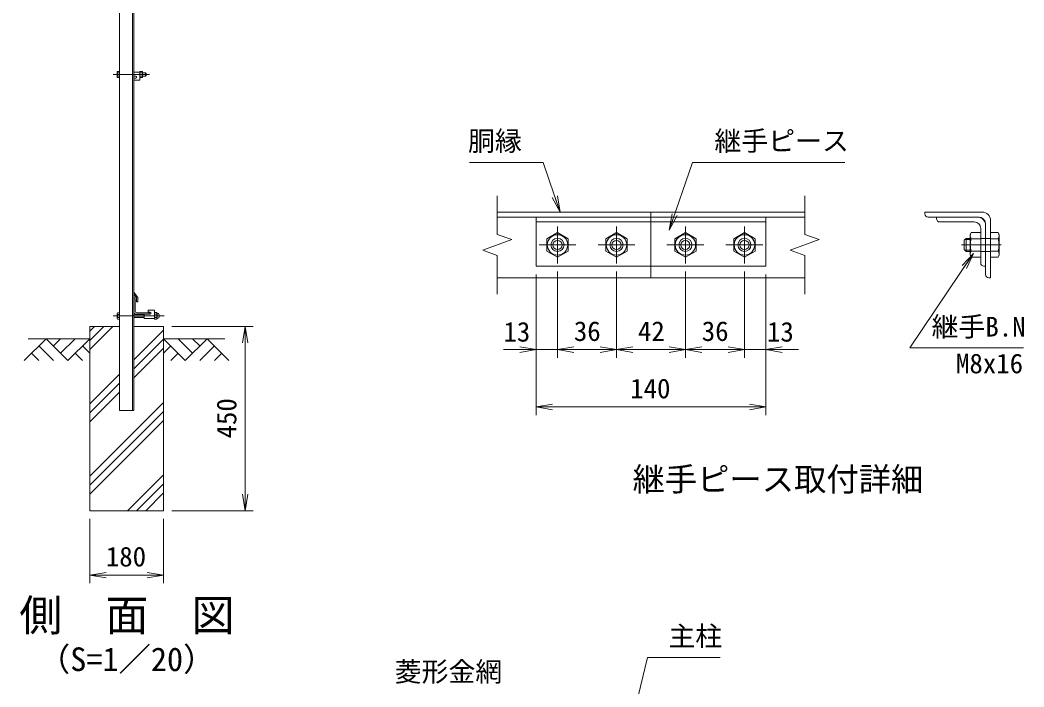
# Model space of a CAD drawing. Units: millimetres, scale not verified, with parts at other scales. Extents: x -4200 to 4200, y -2970 to 2970.
# Drawn here: x -178 to 2270, y -286 to 1342 of the extents above; entities that cross this region are included whole.
import ezdxf
from ezdxf.enums import TextEntityAlignment as Align

# ---------------------------------------------------------------- set-up
doc = ezdxf.new("R2010")
doc.units = ezdxf.units.MM
doc.header["$LTSCALE"] = 20
doc.linetypes.add('DASHED', pattern=[7.5, 6, -1.5])
doc.linetypes.add('USER1', pattern=[50.8, 31.75, -6.35, 6.35, -6.35])
for name, color, linetype, lineweight in [('0-0_D-STR1', 1, 'Continuous', 18), ('0-1_D-BMK', 2, 'USER1', 13), ('0-2_D-STR-DIM', 7, 'Continuous', 9), ('0-3_D-STR3', 3, 'Continuous', 13), ('0-4_D-BGD', 7, 'Continuous', 9), ('0-5_D-STR4', 7, 'Continuous', 9), ('0-6_D-DCR-HCH', 7, 'Continuous', 9), ('0-7_0', 7, 'Continuous', 9), ('0-A_D-STR-TXT', 7, 'Continuous', 9)]:
    doc.layers.add(name, color=color, linetype=linetype, lineweight=lineweight)
doc.layers.add('0-8_D-TTL-TXT', color=7, linetype='Continuous')
doc.styles.add('ＭＳ ゴシック', font='')
doc.styles.get('ＭＳ ゴシック').set_extended_font_data('MS Gothic')

# ---------------------------------------------------------------- blocks, each defined once
blk = doc.blocks.new('_Open')
at = {"layer": '0-7_0'}
blk.add_line((-20, 3.33), (0, 0), dxfattribs=at)
blk.add_lwpolyline([(-20, -3.33), (0, 0), (-20, 0)], dxfattribs=at)

msp = doc.modelspace()

# ---------------------------------------------------------------- linework, layer by layer
at = {"layer": '0-0_D-STR1'}
for p, q in [((64.03, 388.92), (64.03, 1808.92)), ((96.03, 388.92), (96.03, 1808.92)), ((99.03, 388.92), (99.03, 1808.92)), ((985.69, 872.81), (1735.69, 872.81)), ((985.69, 860.81), (1735.69, 860.81)), ((1360.69, 872.81), (1360.69, 860.81)), ((2169.05, 872.81), (2029.05, 872.81)), ((2029.05, 868.81), (2029.05, 872.81)), ((2159.05, 860.81), (2037.05, 860.81)), ((2177.05, 720.81), (2177.05, 842.81)), ((2189.05, 712.81), (2189.05, 852.81)), ((1360.69, 740.81), (1360.69, 712.81)), ((985.69, 712.81), (1735.69, 712.81)), ((2185.05, 712.81), (2189.05, 712.81)), ((109.03, 664.65), (99.03, 677.15)), ((99.03, 672.58), (99.03, 677.15)), ((106.03, 663.53), (99.03, 672.58)), ((100.03, 663.92), (99.03, 663.92)), ((99.03, 628.92), (99.03, 663.92)), ((102.03, 631.42), (102.03, 661.92)), ((106.03, 653.65), (106.03, 663.53)), ((109.03, 653.65), (109.03, 664.65)), ((106.03, 653.65), (109.03, 653.65)), ((139.03, 623.92), (104.03, 623.92)), ((137.03, 626.92), (106.53, 626.92)), ((139.03, 624.92), (139.03, 623.92)), ((99.03, 388.92), (64.03, 388.92))]:
    msp.add_line(p, q, dxfattribs=at)
at = {"layer": '0-0_D-STR1', "color": 4, "linetype": 'DASHED', "lineweight": 13}
msp.add_line((1360.69, 860.81), (1360.69, 740.81), dxfattribs=at)
at = {"layer": '0-0_D-STR1'}
for centre, radius, start, end in [((2037.05, 868.81), 8, 180, 270), ((2159.05, 842.81), 18, 0, 90), ((2169.05, 852.81), 20, 0, 90), ((2185.05, 720.81), 8, 180, 270), ((100.03, 661.92), 2, 0, 90), ((104.03, 628.92), 5, 180, 270), ((106.53, 631.42), 4.5, 180, 270), ((137.03, 624.92), 2, 0, 90)]:
    msp.add_arc(centre, radius, start, end, dxfattribs=at)
at = {"layer": '0-1_D-BMK'}
for p, q in [((137.03, 1208.92), (49.03, 1208.92)), ((1132.69, 837.81), (1132.69, 747.81)), ((1276.69, 837.81), (1276.69, 747.81)), ((1444.69, 837.81), (1444.69, 747.81)), ((1588.69, 837.81), (1588.69, 747.81)), ((1087.69, 792.81), (1177.69, 792.81)), ((1231.69, 792.81), (1321.69, 792.81)), ((1399.69, 792.81), (1489.69, 792.81)), ((1543.69, 792.81), (1633.69, 792.81)), ((2118.25, 792.81), (2215.05, 792.81)), ((173.26, 619.42), (49.03, 619.42))]:
    msp.add_line(p, q, dxfattribs=at)
at = {"layer": '0-2_D-STR-DIM'}
for p, q in [((985.69, 912.81), (985.69, 818.46)), ((1735.69, 912.81), (1735.69, 818.46)), ((1770.93, 805.64), (1735.69, 818.46)), ((1700.45, 779.99), (1770.93, 805.64)), ((985.69, 767.16), (985.69, 672.81)), ((1735.69, 767.16), (1700.45, 779.99)), ((1735.69, 767.16), (1735.69, 672.81)), ((1080.69, 720.81), (1080.69, 377.1)), ((1080.69, 720.81), (1080.69, 517.1)), ((1132.69, 727.81), (1132.69, 517.1)), ((1132.69, 727.81), (1132.69, 517.1)), ((1276.69, 727.81), (1276.69, 517.1)), ((1276.69, 727.81), (1276.69, 517.1)), ((1444.69, 727.81), (1444.69, 517.1)), ((1444.69, 727.81), (1444.69, 517.1)), ((1588.69, 727.81), (1588.69, 517.1)), ((1588.69, 727.81), (1588.69, 517.1)), ((1640.69, 720.81), (1640.69, 377.1)), ((1640.69, 720.81), (1640.69, 517.1)), ((191.53, 593.92), (390.54, 593.92)), ((370.54, 183.92), (370.54, 553.92)), ((1040.69, 537.1), (1000.69, 537.1)), ((1080.69, 537.1), (1132.69, 537.1)), ((1172.69, 537.1), (1236.69, 537.1)), ((1172.69, 537.1), (1212.69, 537.1)), ((1316.69, 537.1), (1404.69, 537.1)), ((1484.69, 537.1), (1548.69, 537.1)), ((1548.69, 537.1), (1508.69, 537.1)), ((1588.69, 537.1), (1640.69, 537.1)), ((1680.69, 537.1), (1720.69, 537.1)), ((1120.69, 397.1), (1600.69, 397.1)), ((-8.47, 123.92), (-8.47, -33.4)), ((171.53, 123.92), (171.53, -33.4)), ((191.53, 143.92), (390.54, 143.92)), ((31.53, -13.4), (131.53, -13.4))]:
    msp.add_line(p, q, dxfattribs=at)
msp.add_lwpolyline([(985.69, 767.16), (950.45, 779.99), (1020.93, 805.64), (985.69, 818.46)], dxfattribs=at)
at = {"layer": '0-3_D-STR3'}
for p, q in [((58.73, 1215.22), (59.42, 1216.42)), ((58.73, 1215.22), (58.73, 1202.62)), ((58.73, 1202.62), (59.42, 1201.41)), ((64.03, 1216.42), (59.42, 1216.42)), ((64.03, 1212.67), (59.42, 1212.67)), ((64.03, 1205.16), (59.42, 1205.16)), ((64.03, 1201.41), (59.42, 1201.41)), ((64.03, 1216.42), (64.03, 1201.41)), ((114.03, 1214.92), (99.03, 1214.92)), ((103.78, 1204.42), (99.03, 1204.42)), ((103.78, 1199.92), (99.03, 1199.92)), ((99.03, 1199.92), (99.03, 1194.92)), ((114.03, 1201.41), (114.03, 1216.42)), ((114.03, 1214.92), (114.03, 1194.92)), ((114.03, 1212.67), (119.8, 1212.67)), ((114.03, 1205.16), (119.8, 1205.16)), ((120.53, 1202.67), (120.53, 1215.17)), ((120.53, 1212.92), (127.83, 1212.92)), ((120.53, 1204.92), (127.83, 1204.92)), ((127.83, 1212.92), (129.03, 1211.72)), ((129.03, 1211.72), (129.03, 1206.12)), ((114.03, 1194.92), (99.03, 1194.92)), ((1080.69, 860.81), (1640.69, 860.81)), ((1080.69, 860.81), (1080.69, 740.81)), ((1640.69, 860.81), (1640.69, 740.81)), ((2057.05, 860.81), (2057.05, 856.81)), ((2057.05, 860.81), (2157.05, 860.81)), ((1080.69, 848.81), (1640.69, 848.81)), ((2065.05, 848.81), (2149.05, 848.81)), ((2165.05, 832.81), (2165.05, 748.81)), ((2177.05, 840.81), (2177.05, 740.81)), ((1132.69, 822.83), (1106.69, 807.82)), ((1158.69, 807.82), (1132.69, 822.83)), ((1276.69, 822.83), (1250.69, 807.82)), ((1302.69, 807.82), (1276.69, 822.83)), ((1444.69, 822.83), (1418.69, 807.82)), ((1470.69, 807.82), (1444.69, 822.83)), ((1588.69, 822.83), (1562.69, 807.82)), ((1614.69, 807.82), (1588.69, 822.83)), ((2139.05, 808.81), (2129.85, 808.81)), ((2139.05, 817.81), (2139.05, 767.81)), ((2165.05, 822.83), (2165.05, 762.79)), ((2189.05, 808.81), (2165.05, 808.81)), ((2189.05, 762.79), (2189.05, 822.83)), ((2189.05, 822.83), (2207.46, 822.83)), ((2210.25, 818.01), (2207.46, 822.83)), ((2210.25, 767.61), (2210.25, 818.01)), ((1106.69, 807.82), (1106.69, 777.8)), ((1158.69, 777.8), (1158.69, 807.82)), ((1250.69, 807.82), (1250.69, 777.8)), ((1302.69, 777.8), (1302.69, 807.82)), ((1418.69, 807.82), (1418.69, 777.8)), ((1470.69, 777.8), (1470.69, 807.82)), ((1562.69, 807.82), (1562.69, 777.8)), ((1614.69, 777.8), (1614.69, 807.82)), ((2125.05, 781.61), (2125.05, 804.01)), ((2139.05, 805.81), (2126.85, 805.81)), ((2165.05, 807.82), (2141.95, 807.82)), ((2189.05, 807.82), (2207.46, 807.82)), ((1106.69, 777.8), (1132.69, 762.79)), ((1132.69, 762.79), (1158.69, 777.8)), ((1250.69, 777.8), (1276.69, 762.79)), ((1276.69, 762.79), (1302.69, 777.8)), ((1418.69, 777.8), (1444.69, 762.79)), ((1444.69, 762.79), (1470.69, 777.8)), ((1562.69, 777.8), (1588.69, 762.79)), ((1588.69, 762.79), (1614.69, 777.8)), ((2129.85, 776.81), (2125.05, 781.61)), ((2139.05, 779.81), (2126.85, 779.81)), ((2139.05, 776.81), (2129.85, 776.81)), ((2165.05, 777.8), (2141.95, 777.8)), ((2189.05, 776.81), (2165.05, 776.81)), ((2189.05, 777.8), (2207.46, 777.8)), ((2189.05, 762.79), (2207.46, 762.79)), ((2210.25, 767.61), (2207.46, 762.79)), ((1080.69, 740.81), (1640.69, 740.81)), ((2173.05, 740.81), (2177.05, 740.81)), ((58.73, 625.72), (59.42, 626.92)), ((58.73, 613.12), (58.73, 625.72)), ((58.73, 613.12), (59.42, 611.91)), ((64.03, 626.92), (59.42, 626.92)), ((64.03, 623.17), (59.42, 623.17)), ((64.03, 615.66), (59.42, 615.66)), ((64.03, 611.91), (64.03, 626.92)), ((99.03, 623.42), (124.28, 623.42)), ((99.03, 622.67), (124.28, 622.67)), ((99.03, 616.17), (124.28, 616.17)), ((99.03, 615.42), (124.28, 615.42)), ((139.03, 623.92), (124.28, 623.92)), ((124.28, 613.42), (124.28, 623.92)), ((149.28, 613.42), (124.28, 613.42)), ((149.28, 633.42), (134.28, 633.42)), ((134.28, 628.42), (134.28, 633.42)), ((139.03, 628.42), (134.28, 628.42)), ((149.28, 613.42), (149.28, 633.42)), ((149.28, 613.18), (149.28, 625.53)), ((149.28, 613.18), (149.28, 625.53)), ((150.28, 627.52), (154.78, 627.52)), ((154.78, 623.47), (150.28, 623.47)), ((154.78, 615.37), (150.28, 615.37)), ((155.78, 613.18), (155.78, 625.53)), ((155.78, 613.18), (155.78, 625.53)), ((64.03, 611.91), (59.42, 611.91)), ((150.28, 611.32), (154.78, 611.32))]:
    msp.add_line(p, q, dxfattribs=at)
for points in [[(114.03, 1216.42), (119.8, 1216.42), (120.53, 1215.17)], [(114.03, 1201.41), (119.8, 1201.41), (120.53, 1202.67)], [(127.83, 1212.92), (127.83, 1204.92), (129.03, 1206.12)], [(2129.85, 776.81), (2129.85, 808.81), (2125.05, 804.01)], [(2165.05, 822.83), (2141.95, 822.83), (2139.05, 817.81)], [(2165.05, 762.79), (2141.95, 762.79), (2139.05, 767.81)]]:
    msp.add_lwpolyline(points, dxfattribs=at)
for centre, radius in [((1132.69, 792.81), 25), ((1132.69, 792.81), 16), ((1276.69, 792.81), 25), ((1276.69, 792.81), 16), ((1444.69, 792.81), 25), ((1444.69, 792.81), 16), ((1588.69, 792.81), 25), ((1588.69, 792.81), 16), ((1132.69, 792.81), 11.2), ((1276.69, 792.81), 11.2), ((1444.69, 792.81), 11.2), ((1588.69, 792.81), 11.2)]:
    msp.add_circle(centre, radius, dxfattribs=at)
for centre, radius, start, end in [((71.26, 1208.92), 12.42, 162.4121, 197.5879), ((62.17, 1214.55), 3.32, 145.61585, 214.38415), ((62.17, 1203.29), 3.32, 145.61585, 214.38415), ((103.78, 1202.17), 2.25, 270, 90), ((117.06, 1214.55), 3.32, 325.61586, 34.38414), ((107.96, 1208.92), 12.42, 342.4121, 17.5879), ((117.06, 1203.29), 3.32, 325.61585, 34.38416), ((2157.05, 840.81), 20, 0, 90), ((2065.05, 856.81), 8, 180, 270), ((2149.05, 832.81), 16, 0, 90), ((2152.92, 815.33), 13.29, 145.61585, 214.38416), ((2196.5, 815.33), 13.29, 325.61585, 34.38415), ((2189.3, 792.81), 49.68, 162.4121, 197.5879), ((2160.11, 792.81), 49.68, 342.4121, 17.5879), ((2152.92, 770.3), 13.29, 145.61586, 214.38414), ((2196.5, 770.3), 13.29, 325.61585, 34.38415), ((2173.05, 748.81), 8, 180, 270), ((71.26, 619.42), 12.42, 162.4121, 197.5879), ((62.17, 625.05), 3.32, 145.61585, 214.38415), ((62.17, 613.79), 3.32, 145.61585, 214.38415), ((139.03, 626.17), 2.25, 270, 90), ((151.83, 625.49), 2.55, 127.42505, 232.57495), ((157.98, 619.42), 8.7, 152.26063, 207.73937), ((151.82, 613.34), 2.54, 127.21089, 232.78911), ((153.23, 625.49), 2.55, 307.42505, 52.57495), ((147.08, 619.42), 8.7, 332.26063, 27.73937), ((153.24, 613.34), 2.54, 307.21089, 52.78911), ((156.15, 612.47), 0.5, 97.16806, 170.16084), ((156.15, 626.36), 0.5, 196.57981, 262.83194), ((155.28, 619.42), 6.5, 277.16806, 82.83194)]:
    msp.add_arc(centre, radius, start, end, dxfattribs=at)
at = {"layer": '0-4_D-BGD'}
for p, q in [((-158.47, 563.92), (-8.47, 563.92)), ((321.53, 563.92), (171.53, 563.92))]:
    msp.add_line(p, q, dxfattribs=at)
at = {"layer": '0-5_D-STR4'}
for p, q in [((-8.47, 593.92), (-8.47, 143.92)), ((64.03, 593.92), (-8.47, 593.92)), ((171.53, 593.92), (99.03, 593.92)), ((171.53, 593.92), (171.53, 143.92)), ((171.53, 143.92), (-8.47, 143.92))]:
    msp.add_line(p, q, dxfattribs=at)
at = {"layer": '0-6_D-DCR-HCH'}
for p, q in [((-8.47, 537.64), (47.8, 593.92)), ((-8.47, 559.74), (25.7, 593.92)), ((-8.47, 581.84), (3.61, 593.92)), ((-114.9, 563.92), (-168.11, 510.71)), ((-114.9, 563.92), (-61.68, 510.71)), ((-97.16, 546.18), (-79.42, 563.92)), ((-79.42, 528.44), (-43.95, 563.92)), ((-61.68, 510.71), (-8.47, 563.92)), ((99.03, 512.56), (171.53, 585.06)), ((224.74, 510.71), (171.53, 563.92)), ((242.48, 528.44), (207, 563.92)), ((277.95, 563.92), (224.74, 510.71)), ((260.31, 546.09), (242.48, 563.92)), ((277.95, 563.92), (331.16, 510.71)), ((-132.63, 546.18), (-97, 510.71)), ((-26.21, 546.18), (-8.47, 528.52)), ((99.03, 490.47), (171.53, 562.97)), ((99.03, 468.37), (171.53, 540.87)), ((189.27, 546.18), (171.53, 528.52)), ((295.69, 546.18), (260.05, 510.71)), ((-150.37, 528.44), (-132.55, 510.71)), ((-43.95, 528.44), (-26.13, 510.71)), ((207, 528.44), (189.18, 510.71)), ((313.43, 528.44), (295.61, 510.71)), ((-8.47, 405.06), (64.03, 477.56)), ((-8.47, 382.97), (64.03, 455.47)), ((-8.47, 360.87), (64.03, 433.37)), ((-8.47, 228.29), (171.53, 408.29)), ((-8.47, 206.19), (171.53, 386.19)), ((-8.47, 184.09), (171.53, 364.09)), ((83.94, 143.92), (171.53, 231.51)), ((106.03, 143.92), (171.53, 209.41)), ((128.13, 143.92), (171.53, 187.31))]:
    msp.add_line(p, q, dxfattribs=at)
at = {"layer": '0-A_D-STR-TXT'}
for points in [[(917.97, 994.15), (1097.58, 994.15), (1138.46, 874.7)], [(1833.47, 994.15), (1462.24, 994.15), (1405.88, 830.95)], [(2269.32, 541.34), (1992, 541.34), (2146.18, 770.31)], [(1529.65, -214.5), (1352.33, -214.5), (1323.53, -332.54)]]:
    msp.add_lwpolyline(points, dxfattribs=at)

# ---------------------------------------------------------------- block references
at = {"layer": '0-2_D-STR-DIM', "xscale": 2, "yscale": 2}
for p, rotation in [((370.54, 593.92), 90), ((1132.69, 537.1), 180), ((1132.69, 537.1), 180), ((1276.69, 537.1), 180), ((1444.69, 537.1), 180), ((1640.69, 537.1), 180), ((1080.69, 397.1), 180), ((370.54, 143.92), 270), ((-8.47, -13.4), 180)]:
    msp.add_blockref('_Open', p, dxfattribs=dict(at, rotation=rotation))
for p in [(1080.69, 537.1), (1276.69, 537.1), (1444.69, 537.1), (1588.69, 537.1), (1588.69, 537.1), (1640.69, 397.1), (171.53, -13.4)]:
    msp.add_blockref('_Open', p, dxfattribs=at)
at = {"layer": '0-A_D-STR-TXT', "xscale": 2, "yscale": 2}
for p, rotation in [((1139.1, 872.81), 288.89188), ((1405.23, 829.06), 250.94989), ((2147.3, 771.97), 56.0438)]:
    msp.add_blockref('_Open', p, dxfattribs=dict(at, rotation=rotation))

# ---------------------------------------------------------------- texts
at = {"layer": '0-2_D-STR-DIM', "style": 'ＭＳ ゴシック'}
for s, p in [('13', (1000.78, 542.29)), ('36', (1172.59, 543.85)), ('42', (1328.97, 543.85)), ('36', (1484.59, 543.85)), ('13', (1643.7, 542.29)), ('140', (1310.04, 403.85)), ('180', (30.88, -6.65))]:
    msp.add_text(s, height=48.09, dxfattribs=at).set_placement(p, align=Align.BOTTOM_LEFT)
msp.add_text('450', height=48.09, rotation=90, dxfattribs=at).set_placement((363.79, 320.42), align=Align.BOTTOM_LEFT)
at = {"layer": '0-8_D-TTL-TXT', "style": 'ＭＳ ゴシック'}
for s, height, p in [('継手ピース取付詳細', 57.77, (1315.73, 174.49)), ('側\u3000面\u3000図', 76.98, (-180.23, -173.02)), ('（S=1／20）', 57.77, (-134.75, -265))]:
    msp.add_text(s, height=height, dxfattribs=at).set_placement(p, align=Align.BOTTOM_LEFT)
at = {"layer": '0-A_D-STR-TXT', "style": 'ＭＳ ゴシック'}
for s, p in [('胴縁', (914.42, 1008.13)), ('継手ピース', (1515.45, 1008.26)), ('継手B.N', (2045.2, 554.69)), ('M8x16', (2104.84, 464.93)), ('主柱', (1403.25, -200.77)), ('菱形金網', (735.57, -287.53))]:
    msp.add_text(s, height=48.09, dxfattribs=at).set_placement(p, align=Align.BOTTOM_LEFT)

doc.saveas('drawing.dxf')
